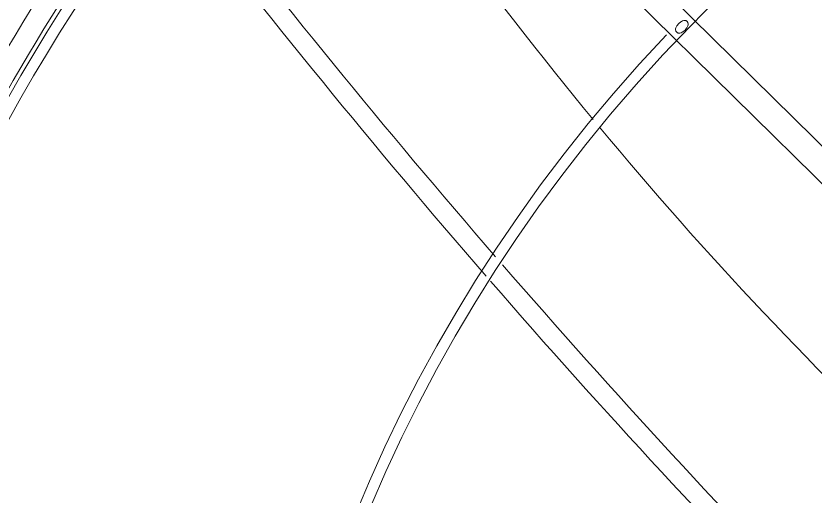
# Model space of a CAD drawing. Header units: millimetres. Extents: x 113490 to 142599, y -20467 to 115.
# Drawn here: x 134473.8 to 134651.5, y -11224.4 to -11117.7 of the extents above; entities that cross this region are included whole.
import ezdxf

# ---------------------------------------------------------------- set-up
doc = ezdxf.new("R2010")
doc.units = ezdxf.units.MM
doc.layers.add('DV3_0', color=7, linetype='Continuous')

msp = doc.modelspace()

# ---------------------------------------------------------------- linework, layer by layer
at = {"layer": 'DV3_0', "color": 7, "linetype": 'Continuous', "lineweight": 15}
for p, q in [((134509.01, -11013.2), (134851.44, -11350.87)), ((134855, -11345.95), (134516.7, -11012.35))]:
    msp.add_line(p, q, dxfattribs=at)
for centre, radius, start, end in [((134869.24, -11359.99), 551.5, 105.4775, 164.5225), ((134869.24, -11359.99), 343.5, 90, 135.6595), ((134869.24, -11359.99), 477.5, 136.9802, 223.0198), ((134869.24, -11359.99), 456, 136.2282, 225.3442), ((134869.24, -11359.99), 453.5, 135.9912, 225.5589), ((135274.63, -10585.4), 872.25, 212.31442, 219.53683), ((134869.24, -11359.99), 457, 142.9574, 169.7123), ((136033.48, -9914.21), 1921.39, 217.51308, 220.85897), ((135969.25, -9969.73), 1840.9, 217.39011, 220.92007), ((134869.24, -11359.99), 343.5, 135.6595, 225.6229), ((134869.24, -11359.99), 346, 136.506, 225.3203), ((135274.63, -10585.4), 872.25, 219.6863, 226.90224), ((136033.48, -9914.21), 1921.39, 220.9289, 224.29797), ((135969.25, -9969.73), 1840.9, 220.96503, 224.5045), ((134869.24, -11359.99), 236, 136.9648, 225.2631), ((134869.24, -11359.99), 233.5, 136.5342, 225.7814)]:
    msp.add_arc(centre, radius, start, end, dxfattribs=at)
at = {"layer": 'DV3_0', "color": 7, "linetype": 'Continuous', "lineweight": 20}
msp.add_arc((134869.24, -11359.99), 461.75, 142.7915, 173.1384, dxfattribs=at)
at = {"layer": 'DV3_0', "color": 7, "linetype": 'Continuous', "lineweight": 15}
for points, knots in [([(134620.51, -11121.27), (134620.47, -11121.22), (134620.39, -11121.13), (134620.28, -11120.89), (134620.24, -11120.49), (134620.42, -11120.06), (134620.68, -11119.67), (134620.95, -11119.36), (134621.26, -11119.08), (134621.63, -11118.81), (134622.05, -11118.62), (134622.45, -11118.65), (134622.69, -11118.77), (134622.78, -11118.85), (134622.82, -11118.88)], [0, 0, 0, 0, 0.040471, 0.081926, 0.180876, 0.319892, 0.408079, 0.503208, 0.597701, 0.68481, 0.821378, 0.918632, 0.959731, 1, 1, 1, 1]), ([(134622.82, -11118.88), (134622.86, -11118.93), (134622.94, -11119.02), (134623.06, -11119.26), (134623.1, -11119.66), (134622.92, -11120.09), (134622.65, -11120.48), (134622.38, -11120.79), (134622.07, -11121.07), (134621.7, -11121.34), (134621.28, -11121.52), (134620.89, -11121.5), (134620.65, -11121.39), (134620.56, -11121.31), (134620.51, -11121.27)], [0, 0, 0, 0, 0.040443, 0.081793, 0.180216, 0.319289, 0.407802, 0.503208, 0.598506, 0.68594, 0.822069, 0.918689, 0.959722, 1, 1, 1, 1])]:
    msp.add_open_spline(points, degree=3, knots=knots, dxfattribs=at)

doc.saveas('drawing.dxf')
